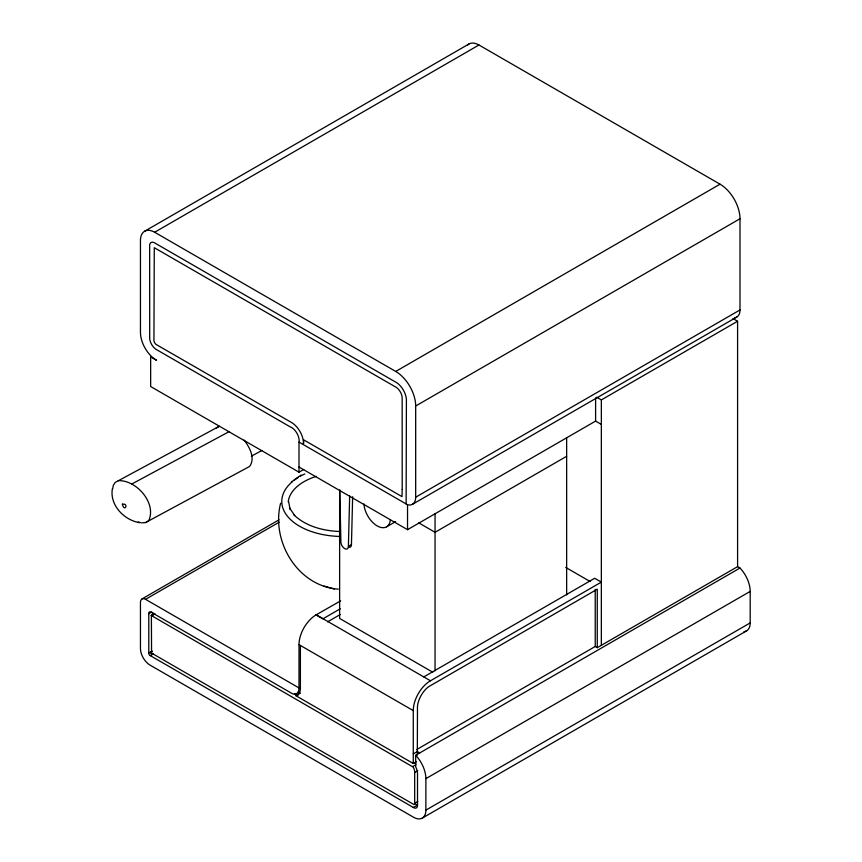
<?xml version="1.0" encoding="UTF-8"?>
<svg xmlns="http://www.w3.org/2000/svg" width="862" height="862" viewBox="0 0 862 862"><rect width="100%" height="100%" fill="white"/><g stroke="black" fill="none" stroke-linecap="round" stroke-linejoin="round"><path stroke-width="1.29" d="M339.79 489.875L340.889 542.069A5.312 3.071 60 0 0 344.638 548.577A5.312 3.071 60 0 0 348.399 546.4L349.66 495.833M348.668 547.23A5.312 3.071 60 0 0 351.448 544.644L352.644 496.738M406.131 503.947L406.411 399.02A15.247 8.803 60 0 0 397.123 382.943L153.986 242.513A7.09 4.094 60 0 0 149.665 245.013L149.686 338.809A9.741 5.625 60 0 0 155.613 349.078L289.847 426.668A10.947 6.314 60 0 1 299.168 441.161L299.049 442.131M744.035 631.652A17.412 10.053 60 0 0 750.188 622.903L750.188 591.397A23.091 13.329 60 0 0 739.995 568.036L415.678 755.284L415.71 766.878A11.325 6.54 60 0 1 417.51 772.902L417.51 805.916A5.625 3.254 60 0 1 414.083 807.899L149.88 655.389A1.799 1.034 60 0 1 148.792 653.493L148.792 613.076A3.179 1.832 60 0 1 150.731 611.955L292.52 693.781A11.465 6.627 60 0 0 299.006 687.919L299.006 644.657A24.362 14.061 -60 0 1 316.214 614.789L430.472 680.775L601.353 582.119L594.672 578.262L423.792 676.918M154.654 613.69L151.259 615.479L413.178 767.083A7.295 4.213 60 0 1 414.676 771.587L414.687 803.847A1.595 0.916 60 0 1 413.706 804.418L150.419 652.437L152.445 651.263M280.603 503.268C270.873 541.314 297.692 586.235 338.303 589.145M112.405 488.582C109.377 504.895 124.128 520.336 139.73 522.674M112.771 488.603L113.267 485.478L115.196 482.418L219.228 426.313L216.157 428.069M291.41 481.998L301.14 474.994M144.6 231.253L468.928 44.005M303.65 469.488L299.006 472.171L150.645 386.521L150.645 356.868L156.507 360.262A22.714 13.113 60 0 1 140.452 332.441L140.452 240.444A20.074 11.594 60 0 1 154.643 232.244L478.96 44.996L720.039 184.188A28.23 16.292 60 0 1 739.995 218.754L739.995 309.954A15.548 8.976 60 0 1 734.499 317.776M154.643 232.244L395.723 371.436L720.039 184.188M299.006 467.021L407.532 529.677L407.532 504.755A15.548 8.976 60 0 0 415.678 497.202L415.678 406.002L739.995 218.754M141.939 598.961L279.105 519.775M750.188 622.903L425.871 810.14A17.412 10.053 60 0 1 413.566 817.251L150.053 665.108A13.576 7.844 60 0 1 140.452 648.483L140.452 602.269A7.208 4.159 60 0 1 145.549 599.327L279.223 522.146M148.76 613.701L151.809 611.945M151.259 615.479L154.632 613.528M151.604 615.705L154.654 613.949M415.678 497.202L739.995 309.954M148.76 652.965L151.809 651.209M150.322 655.67L153.371 653.913M412.456 504.313L736.773 317.076M596.763 397.263L601.353 399.914L737.592 321.257L737.592 566.646L597.269 647.664L595.222 646.489L416.486 749.681M348.399 546.4L351.448 544.644M386.542 526.833L395.572 521.618M407.532 529.677L595.61 421.087L601.353 424.406M566.646 456.3L435.051 532.285L418.76 522.878M316.214 614.8L340.619 600.879M340.328 608.766L322.894 618.83L316.214 614.972M327.538 621.858L340.328 614.477M416.324 761.728L413.275 763.495L295.763 695.645L299.836 693.296A14.363 8.297 60 0 0 300.504 693.145M413.275 753.894L417.337 751.545L417.477 706.215A18.555 10.71 -60 0 1 428.759 686.626L597.269 589.209L597.269 647.664M412.823 766.523L415.883 764.756M414.719 772.514L417.768 770.757M425.871 810.14L425.871 778.645L750.188 591.397M414.719 803.276L417.768 801.52M413.286 807.5L417.359 805.151L415.031 803.804M422.272 818.113L746.589 630.865M141.583 522.868L145.592 522.544L148.663 520.788C156.949 503.343 136.487 479.8 118.266 480.662M131.929 483.948L229.367 431.496M251.37 456.17L261.908 450.492M145.592 522.544L249.614 466.439C255.626 458.099 249.527 447.13 244.14 440.062M151.389 615.468L151.572 654.43A2.23 1.293 60 0 0 150.462 652.502L150.419 652.437M340.037 531.531C323.584 530.863 306.387 526.66 294.114 515.077L294.696 515.541L289.524 507.88L289.955 508.623M138.092 522.027L140.42 522.587M334.37 589.058L324.08 586.063M733.002 318.606L737.592 321.257M737.592 566.646L739.995 568.036M565.677 567.401L590.039 581.462M407.532 504.755L299.006 442.098L299.006 472.171M432.724 672.188L339.628 618.442L339.628 490.64M299.006 644.657L413.275 710.622L413.275 763.495M419.751 752.935L417.337 751.545L417.337 755.144M145.549 599.327L300.396 688.727A14.363 8.297 60 0 1 295.763 695.645M294.448 693.479L297.95 695.494M413.394 762.159L415.732 763.495M288.576 501.404L290.128 509.485M601.353 399.914L601.353 645.304M595.61 397.888L595.61 421.087M595.222 589.36L595.222 646.489M566.646 437.896L566.646 594.866M435.051 513.881L435.051 670.841M300.396 645.455L300.396 688.727M152.822 612.666L152.822 615.285M288.21 501.964A54.36 31.377 0 0 1 316.3 476.352M339.908 536.444A60.696 35.04 0 0 1 288.231 517.157A60.696 35.04 0 0 1 292.315 481.707M294.168 480.22A60.696 35.04 0 0 1 298.284 477.419M300.504 476.126A60.696 35.04 0 0 1 304.836 473.949M390.367 519.56A18.738 10.818 60 0 1 377.028 525.82A18.738 10.818 60 0 1 363.947 503.968M395.723 371.436A28.23 16.292 60 0 1 415.678 406.002M467.7 44.91A20.074 11.594 60 0 1 478.96 44.996M413.286 710.611A24.362 14.061 -60 0 1 430.472 680.754M415.678 755.284A23.091 13.329 60 0 1 425.871 778.645M299.243 691.744A11.465 6.627 60 0 1 298.403 691.787M402.209 489.454L401.994 496.62L303.898 439.986L303.456 443.833A17.014 9.827 60 0 0 290.936 422.164L156.173 344.498A3.674 2.123 60 0 1 153.932 340.619L154.276 247.696L396.563 387.534A9.18 5.301 60 0 1 402.155 397.22L402.209 489.454M122.372 504.184C124.376 512.965 129.3 502.988 122.372 504.184"/></g></svg>
